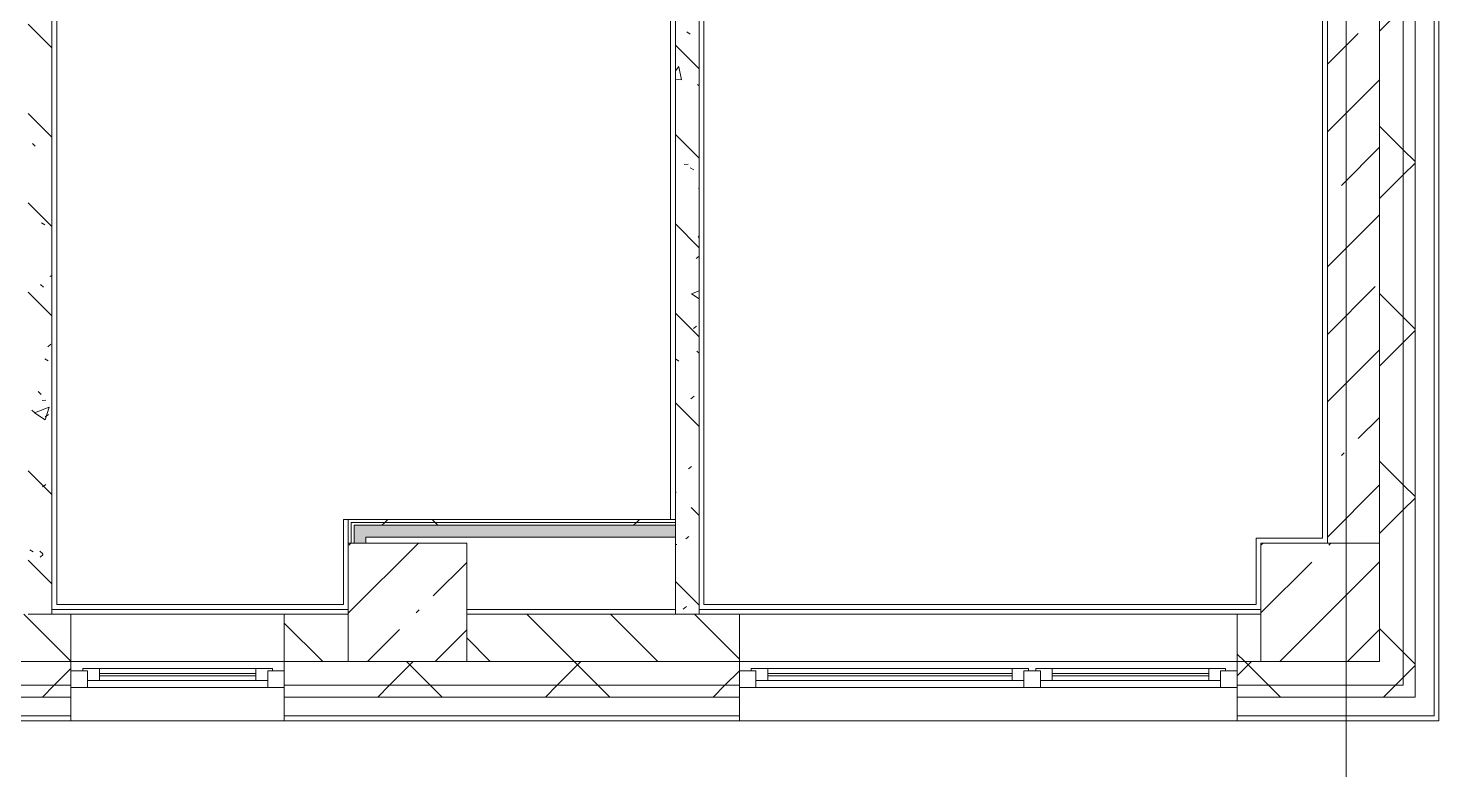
# Model space of a CAD drawing. Header units: millimetres. Extents: x -7229 to 196340, y -8553 to 29000.
# Drawn here: x 79000 to 84950, y 3093 to 6224 of the extents above; entities that cross this region are included whole.
import ezdxf

# ---------------------------------------------------------------- set-up
doc = ezdxf.new("R2010")
doc.units = ezdxf.units.MM
for name, color, linetype, lineweight, true_color in [('A-FLOR-2', 7, 'Continuous', 5, 0xaaaaaa), ('I-WALL-1', 7, 'Continuous', 5, 0xe7e7e7), ('I-WALL-3', 7, 'Continuous', 5, 0x787878)]:
    doc.layers.add(name, color=color, linetype=linetype, lineweight=lineweight, true_color=true_color)
for name, color, linetype, lineweight in [('A-GLAZ', 7, 'Continuous', 5), ('A-WALL', 7, 'Continuous', 5), ('A-WALL-1', 7, 'Continuous', 9), ('I-WALL', 7, 'Continuous', 5), ('S-COLS', 7, 'Continuous', 5), ('Оси', 7, 'Continuous', 9)]:
    doc.layers.add(name, color=color, linetype=linetype, lineweight=lineweight)
pattern_1 = [(45, (0, 0), (-353.5534, 353.5534), []), (135, (0, 0), (-353.5534, -353.5534), [])]
pattern_2 = [(135, (0, 0), (-377.1708, -377.1708), [533.4, -88.9, 17.78, -88.9]), (135, (0, 376.94), (-377.1708, -377.1708), []), (50, (0, 0), (637.6445, -55.7866), [66.675, -733.425]), (355, (0, 0), (-123.3494, 668.699), [53.34, -586.74]), (100.451, (53.14, -4.65), (514.299, 612.908), [56.665, -623.315]), (46.184, (0, 177.8), (948.7764, -147.15), [100.012, -1100.137]), (96.636, (79.1, 165.5), (830.909, 865.997), [84.998, -934.973]), (351.184, (0, 177.8), (830.918, 865.988), [80.01, -880.11]), (21, (88.9, 133.35), (530.6506, -357.9283), [66.675, -733.425]), (326, (88.9, 133.35), (216.308, 644.6585), [53.34, -586.74]), (71.451, (133.1, 103.5), (746.9596, 286.7243), [56.665, -623.315]), (37.5, (0, 0), (10.81053, 295.9426), [16.764, -562.864, 16.764, -578.866, -588.962]), (37.5, (0, 0), (10.81053, 295.9426), [-1175.258, 16.764, -572.198]), (7.5, (0, 0), (233.8692, 350.6318), [16.764, -322.834, 16.764, -549.529, -224.472]), (7.5, (0, 0), (233.8692, 350.6318), [-905.891, 16.764, -207.708]), (327.5, (-198.25, 0), (474.5678, -20.0513), [16.764, -205.486, 16.764, -676.656, -920.115]), (327.5, (-198.25, 0), (474.5678, -20.0513), [-915.67, 16.764, -903.351]), (317.5, (-287.15, 0), (518.4522, 88.9934), [16.764, -272.161, 16.764, -443.738, -653.415]), (317.5, (-287.15, 0), (518.4522, 88.9934), [-749.427, 16.764, -636.651])]
pattern_3 = [(45, (0, 0), (-530.33, 530.33), []), (135, (0, 0), (-530.33, -530.33), [])]

# ---------------------------------------------------------------- blocks, each defined once
blk = doc.blocks.new('BSC_Колонна _Прямоугольная - 500х500-V14-1_2_3_птичка зашивка')
at = {"layer": 'S-COLS'}
h = blk.add_hatch(dxfattribs=at)
h.set_pattern_fill('FP_17', color=256, style=0, pattern_type=2)
h.set_pattern_definition([(45, (-80600, -3800), (-285.1231, 285.1231), []), (45, (-80314.88, -3800), (-285.1231, 285.1231), [504.031, -100.806, 16.764, -84.042])])
h.paths.add_polyline_path([(-250, -250), (250, -250), (250, 250), (-250, 250), (-250, -217.3)])
for p, q in [((250, 250), (-250, 250)), ((-250, 250), (-250, -250)), ((250, -250), (250, 250)), ((-250, -250), (250, -250))]:
    blk.add_line(p, q, dxfattribs=at)
blk = doc.blocks.new('120_Окно_СКБ_1Ст - 120_Окно_СКБ_1Ст 900х2500_h_-19906150-1_2_3_птичка зашивка')
at = {"layer": 'A-GLAZ'}
for p, q in [((-450, -75), (-450, -5)), ((-450, -5), (-380, -5)), ((450, -5), (-450, -5)), ((-380, -5), (-380, -75)), ((380, -35), (-380, -35)), ((-380, -35), (-380, -75)), ((-330, -85), (-330, -35)), ((-330, -55), (330, -55)), ((330, -85), (330, -35)), ((380, -75), (380, -5)), ((380, -5), (450, -5)), ((380, -75), (380, -35)), ((450, -5), (450, -75)), ((-380, -75), (-450, -75)), ((-450, -75), (-400, -75)), ((-380, -75), (-400, -75)), ((-400, -75), (-400, -85)), ((-400, -85), (400, -85)), ((400, -85), (-400, -85)), ((330, -65), (-330, -65)), ((450, -75), (380, -75)), ((400, -75), (380, -75)), ((400, -75), (450, -75)), ((400, -85), (400, -75))]:
    blk.add_line(p, q, dxfattribs=at)
blk = doc.blocks.new('120_Окно_СКБ_2Ст - 120_Окно_СКБ_2Ст 2100х2500 _мал створка СЛЕВА_-19967351-1_2_3_птичка зашивка')
at = {"layer": 'A-GLAZ'}
for p, q in [((-1050, -75), (-1050, -5)), ((-1050, -5), (-980, -5)), ((1050, -5), (-1050, -5)), ((-980, -5), (-980, -75)), ((-220, -35), (-980, -35)), ((-980, -35), (-980, -75)), ((-930, -85), (-930, -35)), ((-930, -55), (-270, -55)), ((-270, -85), (-270, -35)), ((-220, -75), (-220, -5)), ((-220, -5), (-150, -5)), ((-220, -75), (-220, -35)), ((-150, -5), (-150, -75)), ((980, -35), (-150, -35)), ((-150, -35), (-150, -75)), ((-100, -85), (-100, -35)), ((-100, -55), (930, -55)), ((930, -85), (930, -35)), ((980, -75), (980, -5)), ((980, -5), (1050, -5)), ((980, -75), (980, -35)), ((1050, -5), (1050, -75)), ((-980, -75), (-1050, -75)), ((-1050, -75), (-1000, -75)), ((-980, -75), (-1000, -75)), ((-1000, -75), (-1000, -85)), ((-1000, -85), (-200, -85)), ((-200, -85), (-1000, -85)), ((-270, -65), (-930, -65)), ((-150, -75), (-220, -75)), ((-200, -75), (-220, -75)), ((-200, -75), (-170, -75)), ((-200, -85), (-200, -75)), ((-150, -75), (-170, -75)), ((-170, -75), (-170, -85)), ((-170, -85), (1000, -85)), ((1000, -85), (-170, -85)), ((930, -65), (-100, -65)), ((1050, -75), (980, -75)), ((1000, -75), (980, -75)), ((1000, -75), (1050, -75)), ((1000, -85), (1000, -75))]:
    blk.add_line(p, q, dxfattribs=at)
blk = doc.blocks.new('BSC_Колонна _Прямоугольная - 500х500-V129-1_2_3_птичка зашивка')
at = {"layer": 'S-COLS'}
h = blk.add_hatch(dxfattribs=at)
h.set_pattern_fill('FP_126', color=256, style=0, pattern_type=2)
h.set_pattern_definition([(45, (-84450, -3800), (-285.1231, 285.1231), []), (45, (-84164.88, -3800), (-285.1231, 285.1231), [504.031, -100.806, 16.764, -84.042])])
h.paths.add_polyline_path([(250, -250), (250, 250), (-250, 250), (-250, -250)])
for p, q in [((250, 250), (-250, 250)), ((-250, 250), (-250, -250)), ((250, -250), (250, 250)), ((-250, -250), (250, -250))]:
    blk.add_line(p, q, dxfattribs=at)

msp = doc.modelspace()

# ---------------------------------------------------------------- hatches: boundary and pattern name
at = {"layer": 'A-WALL'}
h = msp.add_hatch(dxfattribs=at)
h.set_pattern_fill('FP_21', color=256, style=0, pattern_type=2)
h.set_pattern_definition(pattern_1)
h.paths.add_polyline_path([(84800, 3550), (84799.9, 7500), (84708, 7500), (84700, 7492), (84700, 3550)])
h = msp.add_hatch(dxfattribs=at)
h.set_pattern_fill('FP_21', color=256, style=0, pattern_type=2)
h.set_pattern_definition(pattern_1)
h.paths.add_polyline_path([(84848, 3450), (84850, 3450), (84850, 7500), (84800, 7500), (84800, 3450), (84810, 3450)])
h = msp.add_hatch(dxfattribs=at)
h.set_pattern_fill('FP_32', color=256, style=0, pattern_type=2)
h.set_pattern_definition([(135, (0, 0), (-176.7767, -176.7767), [])])
h.paths.add_polyline_path([(79000.5, 3550), (79180.5, 3550), (79180.5, 3750), (77980, 3750), (77980, 3550), (78680.5, 3550)])
h.paths.add_polyline_path([(84100, 3550), (84200, 3550), (84200, 3750), (84100, 3750), (84100, 3554.3)])
h.paths.add_polyline_path([(80080.5, 3550), (80350, 3550), (80350, 3750), (80080.5, 3750), (80080.5, 3727.7)])
h.paths.add_polyline_path([(77080, 3550), (77080, 3750), (75980, 3750), (75980, 3550), (76876.6, 3550)])
h.paths.add_polyline_path([(82000, 3550), (82000, 3750), (80850, 3750), (80850, 3550)])
h = msp.add_hatch(dxfattribs=at)
h.set_pattern_fill('FP_21', color=256, style=0, pattern_type=2)
h.set_pattern_definition(pattern_1)
h.paths.add_polyline_path([(84200, 3450), (84800, 3450), (84800, 3550), (84100, 3550), (84100, 3450)])
h.paths.add_polyline_path([(76618.2, 3450), (77080, 3455.7), (77080, 3550), (75858, 3550), (75858, 3450), (75980, 3450)])
h.paths.add_polyline_path([(79180.5, 3450), (79180.5, 3550), (77980, 3550), (77980, 3450), (79100.5, 3450)])
h.paths.add_polyline_path([(80484.4, 3450), (82000, 3450), (82000, 3550), (80080.5, 3550), (80080.5, 3450)])
h = msp.add_hatch(dxfattribs=at)
h.set_pattern_fill('FP_21', color=256, style=0, pattern_type=2)
h.set_pattern_definition(pattern_1)
h.paths.add_polyline_path([(84850, 3400), (84848, 3450), (84100, 3450), (84100, 3400), (84847, 3400)])
h.paths.add_polyline_path([(78680.5, 3400), (79180.5, 3400), (79180.5, 3450), (77980, 3450), (77980, 3400)])
h.paths.add_polyline_path([(75880, 3400), (77080, 3400), (77080, 3450), (75858, 3450), (75858, 3400)])
h.paths.add_polyline_path([(80080.5, 3400), (82000, 3400), (82000, 3450), (80080.5, 3450), (80080.5, 3440)])
at = {"layer": 'I-WALL'}
h = msp.add_hatch(dxfattribs=at)
h.set_pattern_fill('FP_1', color=256, style=0, pattern_type=2)
h.set_pattern_definition([(45, (0, 0), (-285.1231, 285.1231), []), (45, (285.12, 0), (-285.1231, 285.1231), [504.031, -100.806, 16.764, -84.042])])
h.paths.add_polyline_path([(84700, 4050), (84700, 10900), (84480, 10900), (84480, 4050)])
h = msp.add_hatch(dxfattribs=at)
h.set_pattern_fill('FP_137', color=256, style=0, pattern_type=2)
h.set_pattern_definition(pattern_3)
h.paths.add_polyline_path([(80484.4, 4137.5), (81730, 4137.5), (81730, 4150), (80362.5, 4150), (80362.5, 4137.5), (80425, 4137.5)])
h = msp.add_hatch(dxfattribs=at)
h.set_pattern_fill('FP_137', color=256, style=0, pattern_type=2)
h.set_pattern_definition(pattern_3)
h.paths.add_polyline_path([(81730, 4125), (81730, 4137.5), (80375, 4137.5), (80375, 4125), (81710, 4125)])
at = {"layer": 'I-WALL-1'}
for points in [[(80375, 4050), (80425, 4050), (80425, 4125), (80375, 4124.5)], [(80484.4, 4075), (81730, 4075), (81730, 4125), (80425, 4125), (80425, 4075)]]:
    msp.add_hatch(color=256, dxfattribs=at).paths.add_polyline_path(points)
at = {"layer": 'I-WALL-3'}
h = msp.add_hatch(dxfattribs=at)
h.set_pattern_fill('FP_30', color=256, style=0, pattern_type=2)
h.set_pattern_definition(pattern_2)
h.paths.add_polyline_path([(79000.5, 3750), (79100.5, 3750), (79100.5, 9100), (79000.5, 9100), (79000.5, 3762.9)])
h = msp.add_hatch(dxfattribs=at)
h.set_pattern_fill('FP_30', color=256, style=0, pattern_type=2)
h.set_pattern_definition(pattern_2)
h.paths.add_polyline_path([(81730, 3750), (81830, 3750), (81830, 9100), (81730, 9100), (81730, 3770)])

# ---------------------------------------------------------------- linework, layer by layer
at = {"layer": 'A-FLOR-2'}
for p, q in [((84460, 4070), (84460, 10880)), ((81850, 9220), (81850, 3790)), ((79120.5, 9080), (79120.5, 3790)), ((81710, 4150), (81710, 9080)), ((80330, 3790), (80330, 4150)), ((80330, 4150), (80350, 4150)), ((84180, 3790), (84180, 4070)), ((84180, 4070), (84460, 4070)), ((79120.5, 3790), (80330, 3790)), ((81850, 3790), (84180, 3790))]:
    msp.add_line(p, q, dxfattribs=at)
at = {"layer": 'A-WALL'}
for p, q in [((84950, 3300), (84950, 7492)), ((84700, 4050), (84700, 4050)), ((79100.5, 3750), (80350, 3750)), ((79180.5, 3300), (79180.5, 3750)), ((80080.5, 3750), (80080.5, 3300)), ((81730, 3750), (80850, 3750)), ((81830, 3750), (84200, 3750)), ((82000, 3300), (82000, 3750)), ((84100, 3750), (84100, 3300)), ((75858, 3300), (84950, 3300))]:
    msp.add_line(p, q, dxfattribs=at)
at = {"layer": 'A-WALL-1'}
for p, q in [((84800, 3450), (84800, 7500)), ((84850, 3400), (84850, 7500)), ((84930, 3320), (84930, 7500)), ((80362.5, 4050), (80362.5, 4137.5)), ((81730, 4137.5), (80362.5, 4137.5)), ((80375, 4050), (80375, 4125)), ((81730, 4125), (80375, 4125)), ((79000.5, 3750), (79100.5, 3750)), ((81730, 3750), (81830, 3750)), ((79180.5, 3550), (77980, 3550)), ((80350, 3550), (80080.5, 3550)), ((82000, 3550), (80850, 3550)), ((84200, 3550), (84100, 3550)), ((77980, 3450), (79180.5, 3450)), ((77980, 3400), (79180.5, 3400)), ((80080.5, 3450), (82000, 3450)), ((80080.5, 3400), (82000, 3400)), ((84100, 3450), (84800, 3450)), ((84100, 3400), (84850, 3400)), ((77980, 3320), (79180.5, 3320)), ((80080.5, 3320), (82000, 3320)), ((84100, 3320), (84930, 3320))]:
    msp.add_line(p, q, dxfattribs=at)
at = {"layer": 'I-WALL'}
for p, q in [((84480, 10900), (84480, 4050)), ((84700, 4050), (84700, 10900)), ((81830, 3750), (81830, 9200)), ((79100.5, 3750), (79100.5, 9100)), ((81730, 9100), (81730, 3750)), ((80350, 4150), (80350, 4050)), ((81730, 4150), (80350, 4150)), ((80425, 4050), (80425, 4075)), ((80425, 4075), (81730, 4075)), ((79100.5, 3770), (80350, 3770)), ((80850, 3770), (81730, 3770)), ((81830, 3770), (84200, 3770)), ((80080.5, 3550), (79180.5, 3550)), ((84100, 3550), (82000, 3550))]:
    msp.add_line(p, q, dxfattribs=at)
at = {"layer": 'Оси'}
msp.add_line((84560, -1906.3), (84560, 9979), dxfattribs=at)

# ---------------------------------------------------------------- block references
at = {"layer": 'A-GLAZ', "rotation": 180}
for name, p in [('120_Окно_СКБ_1Ст - 120_Окно_СКБ_1Ст 900х2500_h_-19906150-1_2_3_птичка зашивка', (79630.5, 3435)), ('120_Окно_СКБ_2Ст - 120_Окно_СКБ_2Ст 2100х2500 _мал створка СЛЕВА_-19967351-1_2_3_птичка зашивка', (83050, 3435))]:
    msp.add_blockref(name, p, dxfattribs=at)
at = {"layer": 'S-COLS'}
for name, p in [('BSC_Колонна _Прямоугольная - 500х500-V14-1_2_3_птичка зашивка', (80600, 3800)), ('BSC_Колонна _Прямоугольная - 500х500-V129-1_2_3_птичка зашивка', (84450, 3800))]:
    msp.add_blockref(name, p, dxfattribs=at)

doc.saveas('drawing.dxf')
